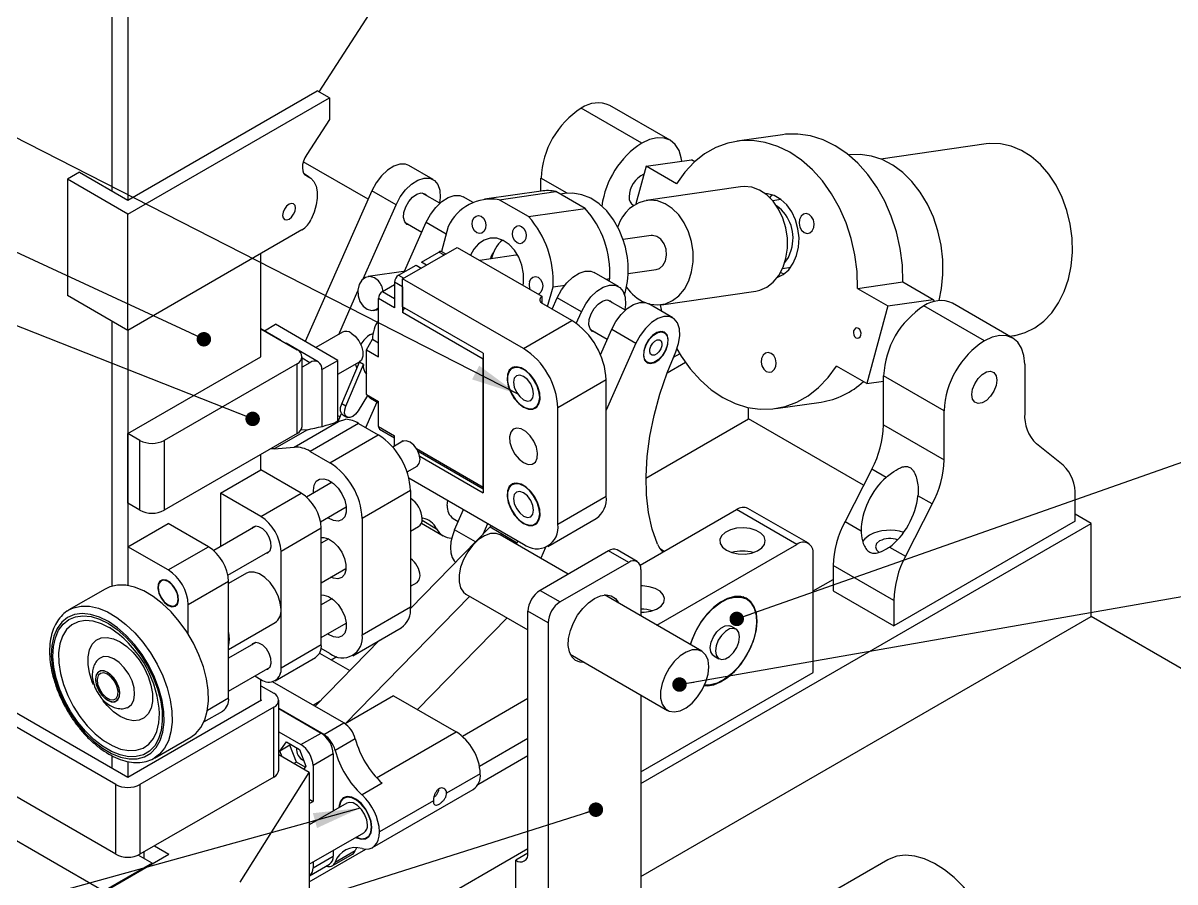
# Model space of a CAD drawing. Header units: millimetres. Extents: x 2 to 839, y 2 to 592.
# Drawn here: x 653.7 to 734.5, y 174 to 234.3 of the extents above; entities that cross this region are included whole.
import ezdxf

# ---------------------------------------------------------------- set-up
doc = ezdxf.new("R2010")
doc.units = ezdxf.units.MM
doc.dimstyles.new('SLDDIMSTYLE0', dxfattribs={"dimtxt": 0.18, "dimasz": 1.016, "dimexe": 0, "dimexo": 0.0625, "dimgap": 0, "dimtad": 0, "dimtih": 1, "dimtoh": 1, "dimdec": 0, "dimrnd": 1e-09, "dimzin": 0, "dimdsep": 46, "dimtxsty": 'Standard', "dimblk1": 'DOT', "dimblk2": 'DOT', "dimsah": 1, "dimcen": 0.09, "dimadec": 0, "dimazin": 0, "dimtfac": 1.016, "dimtdec": 0, "dimtofl": 0, "dimtmove": 0, "dimatfit": 3, "dimldrblk": 'DOT', "dimfxl": 1, "dimfrac": 2, "dimtolj": 1, "dimtzin": 0, "dimarcsym": 0})
doc.dimstyles.new('SLDDIMSTYLE1', dxfattribs={"dimtxt": 0.18, "dimasz": 3.302, "dimexe": 0, "dimexo": 0.0625, "dimgap": 0, "dimtad": 0, "dimtih": 1, "dimtoh": 1, "dimdec": 0, "dimrnd": 1e-09, "dimzin": 0, "dimdsep": 46, "dimtxsty": 'Standard', "dimsah": 1, "dimcen": 0.09, "dimadec": 0, "dimazin": 0, "dimtfac": 3.302, "dimtdec": 0, "dimtofl": 0, "dimtmove": 0, "dimatfit": 3, "dimfxl": 1, "dimfrac": 2, "dimtolj": 1, "dimtzin": 0, "dimarcsym": 0})

# ---------------------------------------------------------------- blocks, each defined once
blk = doc.blocks.new('_Dot')
at = {"color": 0, "linetype": 'ByBlock', "lineweight": -2}
blk.add_line((-0.5, 0), (-1, 0), dxfattribs=at)
at = {"color": 0, "linetype": 'ByBlock', "const_width": 0.5}
blk.add_lwpolyline([(-0.25, 0, 1), (0.25, 0, 1)], format="xyb", close=True, dxfattribs=at)

msp = doc.modelspace()

# ---------------------------------------------------------------- linework, layer by layer
at = {"color": 7, "linetype": 'Continuous', "lineweight": 25}
for p, q in [((691.264, 255.546), (674.429, 229.515)), ((659.888, 252.153), (659.888, 222.561)), ((661.02, 251.787), (661.02, 221.908)), ((661.02, 221.908), (674.313, 229.582)), ((675.162, 229.092), (674.313, 229.582)), ((661.02, 220.928), (675.162, 229.092)), ((675.162, 229.092), (675.162, 227.567)), ((697.082, 225.902), (692.84, 228.351)), ((699.082, 226.1), (694.839, 228.549)), ((675.162, 227.567), (673.569, 225.105)), ((706.948, 226.495), (703.769, 226.035)), ((721.238, 225.856), (713.849, 224.786)), ((697.386, 224.275), (700.565, 224.735)), ((700.801, 224.599), (700.565, 224.735)), ((711.616, 225.069), (711.604, 225.068)), ((677.881, 221.961), (673.33, 224.588)), ((682.439, 223.352), (680.742, 224.331)), ((697.386, 224.275), (696.666, 221.637)), ((699.513, 223.047), (697.386, 224.275)), ((657.626, 223.867), (656.777, 223.378)), ((661.02, 220.928), (656.777, 223.378)), ((656.777, 223.378), (656.777, 215.212)), ((657.626, 223.867), (661.02, 221.908)), ((673.74, 223.526), (673.41, 223.717)), ((690.011, 222.536), (690.011, 223.452)), ((678.143, 222.554), (673.464, 211.983)), ((679.84, 221.575), (678.143, 222.554)), ((682.921, 221.688), (681.683, 222.403)), ((690.018, 222.537), (686.045, 221.962)), ((687.079, 221.933), (691.052, 222.508)), ((693.111, 221.319), (691.052, 222.508)), ((691.665, 222.371), (691.364, 222.328)), ((704.017, 222.846), (697.395, 221.888)), ((704.268, 222.867), (704.017, 222.846)), ((677.541, 216.38), (679.84, 221.575)), ((685.247, 221.731), (684.56, 222.127)), ((689.138, 220.744), (687.079, 221.933)), ((706.852, 221.943), (706.275, 221.86)), ((661.02, 212.763), (661.02, 220.928)), ((689.138, 220.744), (693.111, 221.319)), ((680.437, 216.906), (681.961, 220.35)), ((680.483, 220.324), (681.651, 219.65)), ((683.503, 220.062), (683.019, 218.293)), ((673.228, 219.811), (661.02, 212.763)), ((697.753, 219.413), (695.779, 219.128)), ((697.835, 219.42), (697.753, 219.413)), ((680.304, 216.383), (684.122, 218.587)), ((681.623, 217.552), (682.85, 218.26)), ((683.32, 218.124), (683.049, 218.28)), ((684.122, 218.587), (690.062, 215.158)), ((670.354, 210.913), (670.354, 218.151)), ((681.976, 217.348), (681.623, 217.552)), ((688.236, 218.035), (685.711, 217.67)), ((688.385, 218.04), (688.236, 218.035)), ((680.527, 216.919), (677.888, 216.537)), ((680.021, 216.627), (681.248, 217.336)), ((681.248, 217.336), (681.601, 217.131)), ((695.45, 215.841), (693.753, 216.82)), ((696.123, 216.752), (698.097, 217.038)), ((706.82, 216.827), (707.067, 216.721)), ((706.962, 217.109), (707.539, 217.193)), ((678.89, 215.484), (679.738, 215.974)), ((680.304, 215.811), (679.738, 216.138)), ((679.738, 216.138), (679.738, 214.341)), ((680.304, 214.423), (680.304, 216.383)), ((688.789, 211.484), (680.304, 216.383)), ((690.857, 215.817), (691.696, 215.938)), ((694.562, 216.353), (694.83, 216.392)), ((694.784, 216.225), (694.83, 216.392)), ((712.23, 215.705), (715.409, 216.166)), ((715.409, 216.166), (717.535, 214.938)), ((661.02, 212.763), (656.777, 215.212)), ((675.816, 212.482), (677.162, 215.525)), ((680.304, 215.811), (680.304, 214.015)), ((690.062, 215.158), (690.062, 214.689)), ((690.477, 214.428), (690.857, 215.817)), ((690.799, 214.243), (691.154, 215.043)), ((692.851, 214.064), (691.154, 215.043)), ((698.456, 214.564), (705.077, 215.523)), ((712.23, 215.705), (714.357, 214.478)), ((678.232, 214.162), (678.607, 214.216)), ((678.607, 210.912), (678.607, 214.994)), ((679.738, 214.341), (678.607, 214.994)), ((685.961, 211.157), (680.304, 214.423)), ((692.183, 213.444), (690.185, 214.597)), ((695.932, 214.177), (694.694, 214.892)), ((699.268, 213.636), (697.571, 214.616)), ((714.357, 214.478), (712.869, 209.031)), ((714.357, 214.478), (717.535, 214.938)), ((721.124, 212.023), (716.881, 214.472)), ((717.656, 214.795), (717.535, 214.938)), ((723.124, 212.221), (718.881, 214.67)), ((659.888, 213.416), (659.888, 194.8)), ((685.961, 210.749), (680.304, 214.015)), ((688.789, 211.484), (692.183, 213.444)), ((692.488, 213.245), (692.851, 214.064)), ((661.02, 212.763), (661.02, 194.846)), ((671.694, 212.105), (670.354, 212.879)), ((670.354, 212.873), (672.899, 211.403)), ((670.598, 212.738), (671.377, 213.188)), ((675.761, 210.657), (671.377, 213.188)), ((676.081, 212.635), (674.208, 211.554)), ((693.494, 212.813), (694.662, 212.139)), ((694.183, 211.055), (694.972, 212.839)), ((694.972, 212.839), (696.669, 211.859)), ((698.668, 212.597), (698.512, 212.687)), ((672.058, 211.889), (672.119, 211.86)), ((674.381, 210.554), (672.119, 211.86)), ((677.758, 211.401), (678.183, 212.136)), ((678.041, 212.463), (678.228, 212.551)), ((678.183, 212.136), (678.607, 211.891)), ((696.669, 211.859), (694.587, 207.156)), ((722.894, 212.354), (723.186, 212.396)), ((677.758, 208.264), (677.758, 211.401)), ((677.758, 211.401), (678.607, 210.912)), ((685.961, 211.157), (685.961, 201.359)), ((699.753, 211.113), (699.289, 210.846)), ((661.02, 205.525), (670.354, 210.913)), ((672.899, 210.423), (663.565, 205.035)), ((672.899, 205.524), (672.899, 210.423)), ((673.251, 206.014), (673.251, 210.913)), ((673.781, 210.494), (673.251, 210.188)), ((674.63, 210.004), (675.761, 210.657)), ((675.761, 206.411), (675.761, 210.657)), ((675.761, 209.679), (677.281, 210.556)), ((676.03, 207.602), (677.265, 210.53)), ((676.313, 207.439), (677.548, 210.367)), ((677.548, 210.367), (677.265, 210.53)), ((685.961, 201.767), (685.961, 210.749)), ((688.169, 210.198), (687.989, 210.094)), ((697.312, 210.609), (697.468, 210.519)), ((698.866, 209.784), (700.141, 210.521)), ((712.869, 209.031), (710.742, 210.258)), ((723.952, 210.39), (723.952, 206.943)), ((674.63, 210.004), (674.63, 206.015)), ((718.295, 207.124), (714.053, 209.573)), ((714.053, 206.127), (714.053, 209.573)), ((694.587, 209.279), (691.193, 207.32)), ((694.587, 201.114), (694.587, 209.279)), ((712.869, 209.031), (714.053, 209.202)), ((677.828, 208.18), (677.173, 207.102)), ((677.758, 208.264), (678.607, 207.774)), ((678.056, 207.997), (678.607, 207.678)), ((678.607, 206.012), (678.607, 207.774)), ((676.313, 207.439), (676.03, 207.602)), ((677.714, 205.939), (678.509, 207.735)), ((689.589, 207.322), (689.769, 207.426)), ((691.193, 199.155), (691.193, 207.32)), ((704.577, 206.55), (704.577, 207.341)), ((706.486, 207.271), (709.664, 207.731)), ((718.295, 203.677), (718.295, 207.124)), ((672.691, 204.569), (675.803, 206.366)), ((677.216, 206.226), (673.822, 204.266)), ((675.527, 206.276), (675.761, 206.411)), ((675.913, 206.685), (675.761, 206.772)), ((675.767, 206.354), (676.015, 206.915)), ((675.803, 206.366), (676.327, 206.529)), ((676.106, 206.83), (676.389, 206.667)), ((677.216, 206.226), (678.59, 205.433)), ((697.378, 202.393), (704.577, 206.55)), ((712.646, 201.892), (704.577, 206.55)), ((714.053, 206.127), (718.295, 203.677)), ((661.868, 205.035), (661.02, 205.525)), ((661.02, 200.626), (661.02, 205.525)), ((672.899, 205.524), (663.565, 200.136)), ((673.623, 205.79), (671.291, 204.444)), ((673.178, 205.814), (673.623, 205.79)), ((675.196, 203.473), (678.59, 205.433)), ((678.607, 206.012), (679.738, 205.359)), ((678.69, 205.829), (679.738, 205.224)), ((679.738, 204.638), (679.738, 205.359)), ((661.868, 200.136), (661.868, 205.035)), ((663.565, 205.035), (663.565, 200.136)), ((671.291, 204.444), (672.691, 204.569)), ((680.319, 204.973), (679.61, 204.563)), ((680.304, 204.964), (680.304, 205.033)), ((726.661, 203.293), (724.779, 204.796)), ((670.354, 202.964), (670.354, 204.055)), ((673.822, 204.266), (675.196, 203.473)), ((681.382, 204.275), (685.961, 201.632)), ((681.5, 203.934), (685.961, 201.359)), ((667.525, 201.331), (670.354, 202.964)), ((673.182, 201.331), (670.354, 202.964)), ((680.61, 202.831), (681.319, 203.241)), ((713.226, 203.025), (711.344, 199.35)), ((714.232, 202.444), (713.226, 203.025)), ((675.346, 202.102), (673.548, 201.064)), ((680.734, 202.416), (688.789, 197.766)), ((667.525, 201.331), (667.525, 197.587)), ((670.354, 199.698), (667.525, 201.331)), ((670.354, 199.698), (673.182, 201.331)), ((680.853, 201.514), (677.458, 199.554)), ((680.853, 201.514), (680.853, 193.348)), ((688.169, 202.032), (687.989, 201.928)), ((661.868, 200.136), (661.02, 200.626)), ((683.435, 200.469), (683.468, 200.838)), ((691.193, 199.155), (694.587, 201.114)), ((717.468, 200.575), (715.587, 196.901)), ((717.468, 200.575), (716.462, 201.156)), ((727.488, 199.366), (727.488, 201.146)), ((674.548, 199.332), (676.346, 200.37)), ((683.95, 198.768), (684.582, 200.195)), ((696.967, 196.281), (703.729, 200.184)), ((707.972, 197.735), (703.729, 200.184)), ((708.772, 197.814), (704.529, 200.263)), ((728.619, 199.203), (727.488, 199.856)), ((661.02, 197.576), (663.848, 199.208)), ((666.677, 197.576), (663.848, 199.208)), ((669.996, 199.014), (667.043, 197.309)), ((674.596, 198.882), (671.768, 197.249)), ((674.596, 190.716), (674.596, 198.882)), ((677.458, 199.554), (677.458, 191.389)), ((680.851, 193.24), (686.433, 198.96)), ((680.853, 198.658), (681.419, 198.985)), ((681.615, 199.227), (683.149, 198.341)), ((681.666, 199.595), (681.723, 199.582)), ((683.849, 199.554), (684.207, 199.347)), ((685.944, 198.459), (686.279, 199.215)), ((686.433, 198.96), (686.54, 199.065)), ((689.589, 199.157), (689.769, 199.261)), ((690.489, 197.598), (693.883, 199.557)), ((697.016, 180.959), (728.619, 199.203)), ((711.344, 199.35), (712.477, 198.696)), ((727.488, 199.366), (714.76, 192.019)), ((728.619, 192.671), (728.619, 199.203)), ((675.125, 198.123), (674.596, 197.817)), ((691.92, 195.654), (687.148, 198.409)), ((661.02, 197.576), (661.02, 194.846)), ((663.848, 195.943), (661.02, 197.576)), ((663.848, 195.943), (666.677, 197.576)), ((668.043, 195.576), (670.996, 197.282)), ((671.768, 189.083), (671.768, 197.249)), ((688.293, 197.748), (688.4, 197.991)), ((694.753, 197.29), (689.945, 194.514)), ((690.322, 197.519), (689.99, 196.769)), ((696.167, 196.473), (694.753, 197.29)), ((696.767, 196.533), (695.353, 197.349)), ((698.144, 192.062), (707.972, 197.735)), ((698.643, 197.248), (698.389, 197.395)), ((714.454, 197.555), (715.587, 196.901)), ((696.167, 196.473), (691.359, 193.698)), ((709.103, 188.753), (709.103, 197.082)), ((669.354, 195.715), (668.091, 194.986)), ((674.596, 195.046), (676.325, 196.044)), ((697.016, 195.983), (697.016, 192.713)), ((714.76, 193.799), (710.517, 196.248)), ((710.517, 196.248), (710.517, 194.468)), ((661.02, 181.376), (637.487, 194.961)), ((663.491, 195.258), (663.348, 195.176)), ((668.091, 195.126), (665.262, 193.493)), ((668.091, 186.961), (668.091, 195.126)), ((680.853, 194.806), (681.319, 195.075)), ((709.103, 194.468), (710.517, 195.284)), ((660.171, 180.886), (636.639, 194.471)), ((659.434, 194.607), (656.889, 193.137)), ((676.272, 185.15), (685.009, 194.102)), ((684.748, 194.252), (689.096, 191.742)), ((689.945, 194.514), (691.359, 193.698)), ((701.29, 190.245), (694.463, 194.187)), ((704.439, 193.903), (704.177, 194.054)), ((710.517, 194.468), (714.76, 192.019)), ((664.348, 193.444), (664.491, 193.526)), ((665.262, 191.429), (665.262, 193.493)), ((675.346, 193.936), (674.596, 193.504)), ((677.458, 191.389), (680.853, 193.348)), ((714.76, 193.799), (714.76, 192.019)), ((656.815, 193.093), (656.889, 193.137)), ((687.632, 192.587), (681.345, 186.145)), ((690.51, 192.228), (689.096, 193.044)), ((689.096, 176.06), (689.096, 193.044)), ((697.016, 174.426), (728.619, 192.671)), ((797.916, 152.667), (728.619, 192.671)), ((668.091, 190.367), (671.353, 192.25)), ((674.596, 191.194), (676.346, 192.204)), ((676.796, 189.924), (680.19, 191.883)), ((690.51, 192.228), (690.51, 168.385)), ((703.697, 191.791), (703.339, 191.997)), ((669.996, 190.848), (668.091, 189.748)), ((674.154, 186.378), (678.671, 191.007)), ((671.768, 189.083), (674.596, 190.716)), ((674.47, 190.114), (676.6, 188.884)), ((675.196, 190.082), (674.574, 190.441)), ((692.063, 190.03), (698.89, 186.088)), ((660.171, 175.987), (636.639, 189.572)), ((671.353, 188.168), (674.182, 189.801)), ((675.289, 189.642), (675.675, 189.865)), ((702.139, 189.919), (702.497, 189.712)), ((659.323, 173.407), (632.453, 188.918)), ((668.091, 187.439), (670.996, 189.116)), ((669.939, 188.506), (670.354, 188.267)), ((697.016, 181.775), (709.103, 188.753)), ((670.354, 186.764), (670.354, 188.267)), ((670.354, 187.809), (671.259, 187.287)), ((676.182, 185.208), (671.177, 188.097)), ((670.41, 186.797), (661.02, 181.376)), ((670.354, 186.83), (670.41, 186.797)), ((671.61, 181.898), (671.61, 186.797)), ((674.014, 186.459), (674.516, 186.748)), ((679.671, 187.112), (676.272, 185.15)), ((679.671, 187.112), (684.055, 184.581)), ((689.096, 186.917), (684.494, 184.261)), ((697.016, 187.17), (697.016, 172.14)), ((671.259, 186.307), (661.868, 180.886)), ((666.359, 185.284), (667.676, 186.045)), ((671.259, 181.408), (671.259, 186.307)), ((671.61, 186.214), (674.58, 184.5)), ((674.768, 184.391), (671.61, 186.214)), ((674.768, 184.391), (676.182, 185.208)), ((671.61, 184.581), (673.165, 183.683)), ((673.165, 183.683), (674.58, 184.5)), ((662.888, 182.745), (665.434, 184.214)), ((671.685, 183.231), (672.143, 183.882)), ((672.392, 183.64), (671.685, 183.231)), ((672.143, 183.882), (673.057, 183.354)), ((672.392, 183.64), (672.441, 183.709)), ((672.85, 182.461), (672.392, 183.64)), ((676.981, 184.097), (675.567, 183.28)), ((685.694, 182.182), (689.096, 184.146)), ((659.888, 182.916), (659.888, 182.029)), ((673.748, 181.734), (671.61, 182.968)), ((671.839, 182.836), (671.685, 183.231)), ((673.057, 183.354), (673.514, 182.176)), ((675.428, 183.03), (674.014, 182.214)), ((675.428, 183.03), (675.428, 179.027)), ((685.586, 180.891), (689.096, 182.918)), ((661.02, 182.504), (661.02, 181.376)), ((672.85, 182.461), (672.669, 182.357)), ((673.465, 182.106), (672.85, 182.461)), ((673.514, 182.176), (673.361, 181.957)), ((674.014, 182.214), (674.014, 179.699)), ((671.259, 181.408), (661.868, 175.987)), ((668.892, 174.032), (673.748, 181.734)), ((673.748, 181.734), (673.748, 169.159)), ((685.752, 181.642), (683.39, 180.278)), ((660.171, 175.987), (660.171, 180.886)), ((661.868, 180.886), (661.868, 175.987)), ((678.865, 180.97), (677.451, 180.154)), ((678.184, 176.461), (685.255, 180.543)), ((673.748, 179.852), (674.014, 179.699)), ((673.748, 179.545), (674.014, 179.699)), ((676.384, 179.579), (673.748, 178.057)), ((676.364, 180.029), (676.184, 179.925)), ((682.457, 179.739), (678.681, 177.56)), ((673.748, 175.285), (677.584, 177.5)), ((677.784, 177.154), (677.964, 177.257)), ((662.886, 176.575), (663.905, 175.986)), ((672.486, 166.798), (689.096, 176.387)), ((673.748, 174.058), (677.716, 176.349)), ((675.428, 176.256), (675.428, 175.845)), ((675.567, 175.434), (676.981, 176.251)), ((677.066, 176.445), (676.981, 176.251)), ((659.379, 173.374), (663.905, 175.986)), ((662.717, 175.366), (661.747, 175.926)), ((662.151, 176.15), (662.151, 175.692)), ((674.014, 175.028), (675.428, 175.845)), ((674.014, 175.439), (674.014, 175.028)), ((675.368, 175.187), (676.782, 176.003)), ((689.096, 176.06), (688.247, 175.57)), ((688.247, 173.578), (688.247, 175.57)), ((714.356, 175.607), (708.291, 172.106)), ((662.717, 175.366), (659.323, 173.407)), ((662.717, 175.301), (662.717, 175.366)), ((673.765, 174.479), (675.18, 175.295))]:
    msp.add_line(p, q, dxfattribs=at)
at = {"color": 8, "linetype": 'Continuous', "lineweight": 25}
for p, q in [((673.582, 223.599), (673.454, 223.673)), ((691.848, 222.392), (690.011, 223.452)), ((681.961, 220.35), (683.361, 219.542)), ((683.203, 218.056), (682.85, 218.26)), ((680.021, 216.627), (680.375, 216.423)), ((678.89, 215.484), (679.738, 214.994)), ((673.781, 210.494), (673.251, 210.801)), ((680.304, 205.033), (680.368, 204.996)), ((681.27, 204.475), (685.961, 201.767)), ((681.662, 199.428), (682.677, 198.841)), ((686.433, 198.96), (688.342, 197.858)), ((685.418, 197.92), (683.95, 198.768)), ((698.49, 197.271), (698.586, 197.215)), ((666.604, 186.103), (668.091, 186.961)), ((678.476, 181.36), (684.055, 184.581))]:
    msp.add_line(p, q, dxfattribs=at)
at = {"color": 7, "linetype": 'Continuous', "lineweight": 25, "flags": 128}
for points in [[(715.409, 216.166), (715.367, 217.342), (715.216, 218.516), (714.956, 219.667), (714.593, 220.778), (714.132, 221.833), (713.581, 222.814), (712.947, 223.706), (712.241, 224.496), (711.474, 225.17), (710.657, 225.719), (709.804, 226.134), (708.927, 226.409), (708.041, 226.538), (707.159, 226.521), (706.948, 226.495)], [(699.891, 224.637), (699.856, 224.875), (699.695, 225.394), (699.434, 225.808), (699.082, 226.1), (698.654, 226.259), (698.165, 226.278), (697.634, 226.158), (697.082, 225.902)], [(712.23, 215.705), (712.189, 216.882), (712.037, 218.055), (711.778, 219.207), (711.415, 220.318), (710.954, 221.373), (710.402, 222.354), (709.769, 223.246), (709.063, 224.036), (708.295, 224.71), (707.479, 225.259), (706.625, 225.674), (705.749, 225.949), (704.863, 226.078), (703.98, 226.061), (703.116, 225.897), (702.283, 225.59), (701.495, 225.143), (700.763, 224.564), (700.098, 223.862), (699.513, 223.047)], [(727.02, 216.35), (727.215, 217.279), (727.302, 218.247), (727.281, 219.233), (727.153, 220.217), (726.918, 221.178), (726.584, 222.096), (726.156, 222.95), (725.645, 223.722), (725.06, 224.397), (724.414, 224.959), (723.722, 225.397), (722.997, 225.701), (722.256, 225.865), (721.513, 225.886), (721.238, 225.856)], [(673.569, 225.105), (673.44, 224.875), (673.344, 224.634), (673.285, 224.395), (673.266, 224.17), (673.289, 223.969), (673.351, 223.801), (673.45, 223.676), (673.582, 223.599)], [(717.941, 214.846), (718.114, 215.689), (718.212, 216.694), (718.203, 217.719), (718.087, 218.744), (717.865, 219.75), (717.542, 220.717), (717.124, 221.626), (716.62, 222.46), (716.039, 223.201), (715.393, 223.837), (714.693, 224.354), (713.955, 224.743), (713.191, 224.995), (712.418, 225.106), (711.65, 225.074), (711.616, 225.069)], [(680.742, 224.331), (680.503, 224.423), (680.108, 224.427), (679.674, 224.283), (679.232, 224), (678.811, 223.599), (678.439, 223.106), (678.143, 222.554)], [(673.582, 223.599), (673.858, 223.445), (674.077, 223.202), (674.229, 222.879), (674.31, 222.487), (674.315, 222.043), (674.246, 221.563), (674.103, 221.065), (673.894, 220.567)], [(679.84, 221.575), (680.136, 222.126), (680.508, 222.619), (680.929, 223.021), (681.371, 223.303), (681.805, 223.447), (682.2, 223.443), (682.529, 223.291), (682.77, 223.002), (682.908, 222.594), (682.931, 222.097), (682.878, 221.712)], [(680.516, 221.429), (680.73, 221.803), (681.004, 222.113), (681.307, 222.322), (681.602, 222.404), (681.853, 222.35), (681.995, 222.222)], [(695.803, 219.055), (695.496, 219.826), (695.099, 220.528), (694.625, 221.141), (694.085, 221.647), (693.497, 222.031), (692.876, 222.282), (692.241, 222.394), (691.665, 222.371)], [(705.077, 215.523), (705.36, 215.584), (705.861, 215.805), (706.312, 216.155), (706.696, 216.622), (706.996, 217.187), (707.203, 217.829), (707.307, 218.523), (707.306, 219.243), (707.198, 219.96), (706.989, 220.648), (706.685, 221.279), (706.3, 221.83), (705.847, 222.279), (705.344, 222.609), (704.811, 222.808), (704.268, 222.867)], [(706.593, 216.477), (707.007, 216.68), (707.397, 217.019), (707.717, 217.468), (707.95, 218.006), (708.085, 218.608), (708.118, 219.247), (708.045, 219.891), (707.871, 220.511), (707.603, 221.079), (707.254, 221.566), (706.841, 221.951), (706.382, 222.216), (705.899, 222.348), (705.741, 222.361)], [(672.786, 221.352), (672.752, 221.532), (672.653, 221.645), (672.507, 221.673), (672.333, 221.613), (672.16, 221.473), (672.013, 221.275), (671.915, 221.049), (671.881, 220.829), (671.915, 220.649), (672.013, 220.536), (672.16, 220.508), (672.333, 220.568), (672.507, 220.708), (672.653, 220.906), (672.752, 221.132), (672.786, 221.352)], [(681.961, 220.35), (682.258, 220.901), (682.629, 221.395), (683.05, 221.796), (683.493, 222.079), (683.926, 222.223), (684.321, 222.219), (684.56, 222.127)], [(697.529, 214.639), (697.662, 214.603), (698.205, 214.543), (698.738, 214.625), (699.239, 214.846), (699.69, 215.196), (700.074, 215.663), (700.374, 216.228), (700.581, 216.87), (700.685, 217.565), (700.684, 218.284), (700.576, 219.001), (700.367, 219.689), (700.064, 220.32), (699.678, 220.871), (699.225, 221.32), (698.723, 221.65), (698.189, 221.849), (697.646, 221.908), (697.646, 221.908)], [(706.265, 222.261), (706.123, 222.148), (706.058, 222.09)], [(680.795, 220.144), (680.625, 220.196), (680.448, 220.38), (680.366, 220.672), (680.39, 221.036), (680.516, 221.429)], [(685.207, 220.452), (685.302, 220.655), (685.451, 220.787), (685.633, 220.828), (685.818, 220.772), (685.979, 220.628), (686.091, 220.417), (686.138, 220.172), (686.112, 219.93), (686.017, 219.727), (685.867, 219.595), (685.686, 219.554), (685.501, 219.61), (685.339, 219.754), (685.227, 219.965), (685.18, 220.21), (685.207, 220.452)], [(708.478, 219.626), (708.68, 219.565), (708.879, 219.61), (709.042, 219.755), (709.146, 219.976), (709.175, 220.241), (709.124, 220.509), (709.001, 220.74), (708.825, 220.897), (708.622, 220.958), (708.424, 220.913), (708.26, 220.769), (708.156, 220.548), (708.128, 220.283), (708.179, 220.014), (708.301, 219.784), (708.478, 219.626)], [(688.039, 219.74), (688.134, 219.942), (688.284, 220.074), (688.465, 220.115), (688.65, 220.06), (688.811, 219.915), (688.924, 219.705), (688.97, 219.46), (688.944, 219.217), (688.849, 219.015), (688.699, 218.883), (688.518, 218.842), (688.333, 218.898), (688.171, 219.042), (688.059, 219.253), (688.012, 219.498), (688.039, 219.74)], [(688.762, 215.908), (688.786, 216.122), (688.781, 216.73), (688.67, 217.333), (688.459, 217.897), (688.159, 218.392), (687.788, 218.791), (687.364, 219.073), (686.91, 219.223), (686.452, 219.232), (686.014, 219.101), (685.619, 218.835), (685.288, 218.45), (685.07, 218.04)], [(698.097, 217.038), (698.317, 217.11), (698.57, 217.323), (698.746, 217.645), (698.822, 218.037), (698.791, 218.452), (698.655, 218.839), (698.431, 219.153), (698.146, 219.355), (697.835, 219.42)], [(707.118, 217.519), (707.367, 217.885), (707.569, 218.397)], [(691.154, 215.043), (691.45, 215.595), (691.821, 216.088), (692.243, 216.49), (692.685, 216.772), (693.118, 216.916), (693.513, 216.912), (693.753, 216.82)], [(678.597, 216.243), (678.318, 216.46), (678.008, 216.544), (677.704, 216.483), (677.443, 216.285), (677.256, 215.975), (677.167, 215.589), (677.185, 215.175), (677.308, 214.781), (677.523, 214.456), (677.802, 214.239), (678.112, 214.156), (678.416, 214.216), (678.607, 214.343)], [(689.198, 216.167), (689.293, 216.369), (689.443, 216.501), (689.624, 216.542), (689.809, 216.486), (689.97, 216.342), (690.083, 216.131), (690.129, 215.886), (690.103, 215.644), (690.008, 215.442), (689.858, 215.31), (689.826, 215.295)], [(692.851, 214.064), (693.147, 214.615), (693.518, 215.108), (693.94, 215.51), (694.382, 215.792), (694.816, 215.936), (695.21, 215.932), (695.54, 215.78), (695.781, 215.491), (695.918, 215.084), (695.942, 214.586), (695.889, 214.201)], [(723.186, 212.396), (723.277, 212.411), (723.991, 212.605), (724.668, 212.939), (725.291, 213.405), (725.85, 213.993), (726.33, 214.69), (726.723, 215.481), (727.02, 216.35)], [(690.185, 214.597), (690.1, 214.655), (690.033, 214.72), (689.985, 214.791), (689.958, 214.865), (689.952, 214.941), (689.968, 215.017), (690.005, 215.09), (690.062, 215.158)], [(693.527, 213.918), (693.74, 214.292), (694.015, 214.602), (694.318, 214.811), (694.613, 214.893), (694.864, 214.839), (695.006, 214.711)], [(694.972, 212.839), (695.268, 213.39), (695.64, 213.884), (696.061, 214.285), (696.503, 214.568), (696.937, 214.712), (697.332, 214.708), (697.571, 214.616)], [(698.362, 214.553), (698.477, 214.099), (698.479, 214.092)], [(693.806, 212.633), (693.636, 212.685), (693.459, 212.869), (693.377, 213.161), (693.401, 213.525), (693.527, 213.918)], [(699.467, 211.256), (699.668, 211.828), (699.76, 212.382), (699.737, 212.879), (699.6, 213.287), (699.358, 213.576), (699.029, 213.728), (698.634, 213.732), (698.201, 213.588), (697.758, 213.306), (697.337, 212.904), (696.965, 212.411), (696.669, 211.859)], [(697.345, 211.714), (697.219, 211.321), (697.196, 210.957), (697.277, 210.665), (697.454, 210.481), (697.705, 210.427), (698, 210.509), (698.303, 210.718), (698.578, 211.028), (698.791, 211.402), (698.917, 211.795), (698.941, 212.159), (698.859, 212.451), (698.683, 212.635), (698.431, 212.689), (698.137, 212.607), (697.834, 212.398), (697.559, 212.088), (697.345, 211.714)], [(698.505, 210.97), (698.23, 210.689), (697.935, 210.513), (697.656, 210.463), (697.427, 210.546), (697.276, 210.75), (697.22, 211.052), (697.266, 211.415), (697.409, 211.795), (697.632, 212.146), (697.907, 212.427), (698.202, 212.603), (698.48, 212.652), (698.709, 212.57), (698.861, 212.366), (698.917, 212.064), (698.87, 211.701), (698.727, 211.321), (698.505, 210.97)], [(712.109, 212.244), (712.214, 212.212), (712.315, 212.236), (712.4, 212.31), (712.453, 212.424), (712.468, 212.56), (712.442, 212.698), (712.379, 212.816), (712.288, 212.897), (712.184, 212.929), (712.082, 212.906), (711.998, 212.831), (711.944, 212.718), (711.929, 212.581), (711.955, 212.443), (712.019, 212.325), (712.109, 212.244)], [(671.749, 212.067), (671.694, 212.105), (671.634, 212.133)], [(676.681, 212.575), (676.971, 212.349), (677.226, 212.031), (677.415, 211.661), (677.516, 211.283), (677.516, 210.943), (677.415, 210.681), (677.281, 210.556)], [(698.286, 211.264), (698.131, 211.109), (697.965, 211.023), (697.816, 211.018), (697.704, 211.096), (697.649, 211.244), (697.657, 211.439), (697.727, 211.653), (697.85, 211.852), (698.006, 212.006), (698.171, 212.093), (698.321, 212.097), (698.432, 212.02), (698.488, 211.872), (698.48, 211.677), (698.409, 211.463), (698.286, 211.264)], [(723.952, 210.39), (723.898, 210.996), (723.737, 211.515), (723.476, 211.929), (723.124, 212.221), (722.695, 212.38), (722.206, 212.399), (721.676, 212.279), (721.124, 212.023)], [(698.185, 197.761), (697.819, 198.817), (697.562, 199.97), (697.415, 201.21), (697.38, 202.525), (697.457, 203.902), (697.646, 205.329), (697.945, 206.791), (698.351, 208.276), (698.86, 209.769), (699.467, 211.256)], [(699.551, 211.459), (699.853, 210.952), (700.486, 210.059), (701.192, 209.27), (701.96, 208.595), (702.776, 208.046), (703.63, 207.631), (704.506, 207.357), (705.392, 207.227), (706.275, 207.244), (707.139, 207.408), (707.972, 207.716), (708.76, 208.162), (709.493, 208.741), (710.157, 209.444), (710.742, 210.258)], [(705.814, 209.877), (706.017, 209.816), (706.215, 209.861), (706.379, 210.006), (706.483, 210.227), (706.512, 210.492), (706.461, 210.76), (706.338, 210.991), (706.161, 211.148), (705.959, 211.209), (705.761, 211.164), (705.597, 211.02), (705.493, 210.798), (705.464, 210.534), (705.515, 210.265), (705.638, 210.035), (705.814, 209.877)], [(677.098, 210.134), (677.032, 210.277), (677.001, 210.395)], [(688.789, 207.369), (689.131, 207.231), (689.442, 207.224), (689.696, 207.35), (689.869, 207.595), (689.946, 207.94), (689.92, 208.353), (689.793, 208.798), (689.578, 209.234), (689.292, 209.624), (688.962, 209.932), (688.616, 210.132), (688.286, 210.205), (688, 210.145), (687.785, 209.957), (687.659, 209.659), (687.633, 209.275), (687.71, 208.842), (687.883, 208.396), (688.136, 207.979), (688.447, 207.626), (688.789, 207.369)], [(689.921, 208.055), (689.87, 208.469), (689.724, 208.904), (689.495, 209.322), (689.203, 209.685), (688.874, 209.962), (688.537, 210.127), (688.224, 210.166), (687.96, 210.075), (687.77, 209.863), (687.67, 209.548), (687.67, 209.159), (687.77, 208.73), (687.96, 208.298), (688.224, 207.903), (688.537, 207.58), (688.874, 207.356), (689.203, 207.253), (689.495, 207.279), (689.724, 207.432), (689.87, 207.699), (689.921, 208.055)], [(689.496, 208.3), (689.442, 208.643), (689.289, 208.997), (689.06, 209.306), (688.789, 209.524), (688.519, 209.619), (688.289, 209.574), (688.136, 209.398), (688.082, 209.116), (688.136, 208.773), (688.289, 208.419), (688.519, 208.11), (688.789, 207.891), (689.06, 207.797), (689.289, 207.842), (689.442, 208.018), (689.496, 208.3)], [(720.247, 208.251), (720.3, 208.628), (720.452, 209.02), (720.685, 209.381), (720.972, 209.666), (721.276, 209.842), (721.562, 209.887), (721.795, 209.796), (721.948, 209.579), (722.001, 209.263), (721.948, 208.886), (721.795, 208.494), (721.562, 208.133), (721.276, 207.848), (720.972, 207.672), (720.685, 207.627), (720.452, 207.718), (720.3, 207.935), (720.247, 208.251)], [(678.056, 207.997), (678.034, 208.009), (677.758, 208.264)], [(676.106, 206.83), (676.013, 206.918), (675.947, 207.102), (675.953, 207.34), (676.03, 207.602)], [(677.173, 207.102), (677.001, 206.877), (676.802, 206.715), (676.602, 206.635), (676.425, 206.649), (676.296, 206.755), (676.229, 206.939), (676.236, 207.177), (676.313, 207.439)], [(688.789, 203.482), (689.111, 203.358), (689.397, 203.372), (689.618, 203.522), (689.749, 203.791), (689.776, 204.15), (689.696, 204.561), (689.518, 204.979), (689.26, 205.359), (688.952, 205.659), (688.626, 205.847), (688.318, 205.903), (688.061, 205.82), (687.883, 205.608), (687.803, 205.289), (687.83, 204.899), (687.96, 204.478), (688.181, 204.074), (688.468, 203.73), (688.789, 203.482)], [(680.31, 204.968), (680.309, 204.972), (680.304, 205.033)], [(681.526, 203.698), (681.472, 204.042), (681.319, 204.395), (681.089, 204.705), (680.819, 204.923), (680.548, 205.017), (680.319, 204.973)], [(671.291, 204.444), (671.161, 204.439), (671.031, 204.446)], [(681.319, 203.241), (681.319, 203.241), (681.472, 203.417), (681.526, 203.698)], [(674.046, 201.351), (674.036, 201.53), (674.088, 201.895), (674.238, 202.168), (674.473, 202.325), (674.772, 202.352), (675.109, 202.246), (675.454, 202.017), (675.776, 201.686), (676.046, 201.281), (676.241, 200.838), (676.342, 200.398), (676.342, 199.999), (676.241, 199.676), (676.046, 199.459), (675.776, 199.366), (675.454, 199.406), (675.109, 199.575), (675.046, 199.619)], [(688.789, 199.203), (689.131, 199.066), (689.442, 199.059), (689.696, 199.184), (689.869, 199.43), (689.946, 199.775), (689.92, 200.188), (689.793, 200.632), (689.578, 201.069), (689.292, 201.459), (688.962, 201.767), (688.616, 201.966), (688.286, 202.039), (688, 201.979), (687.785, 201.792), (687.659, 201.493), (687.633, 201.11), (687.71, 200.676), (687.883, 200.231), (688.136, 199.813), (688.447, 199.46), (688.789, 199.203)], [(689.921, 199.889), (689.87, 200.303), (689.724, 200.739), (689.495, 201.157), (689.203, 201.52), (688.874, 201.797), (688.537, 201.962), (688.224, 202), (687.96, 201.91), (687.77, 201.698), (687.67, 201.383), (687.67, 200.994), (687.77, 200.564), (687.96, 200.133), (688.224, 199.738), (688.537, 199.414), (688.874, 199.191), (689.203, 199.088), (689.495, 199.114), (689.724, 199.267), (689.87, 199.533), (689.921, 199.889)], [(689.496, 200.134), (689.442, 200.478), (689.289, 200.831), (689.06, 201.141), (688.789, 201.359), (688.519, 201.453), (688.289, 201.409), (688.136, 201.232), (688.082, 200.951), (688.136, 200.607), (688.289, 200.254), (688.519, 199.944), (688.789, 199.726), (689.06, 199.632), (689.289, 199.676), (689.442, 199.853), (689.496, 200.134)], [(670.711, 197.117), (670.849, 197.152), (671.012, 197.307), (671.086, 197.564), (671.061, 197.889), (670.94, 198.238), (670.741, 198.564), (670.489, 198.822), (670.218, 198.978), (669.966, 199.011), (669.767, 198.916), (669.711, 198.849)], [(703.022, 197.327), (703.406, 197.163), (703.856, 197.072), (704.332, 197.062), (704.793, 197.133), (705.197, 197.28), (705.508, 197.488), (705.699, 197.741), (705.752, 198.014), (705.663, 198.285), (705.441, 198.528), (705.103, 198.723), (704.682, 198.852), (704.213, 198.903), (703.739, 198.872), (703.302, 198.762), (702.94, 198.582), (702.687, 198.349), (702.563, 198.083), (702.581, 197.808), (702.739, 197.548), (703.022, 197.327)], [(674.596, 198.232), (674.782, 198.233), (675.111, 198.129), (675.447, 197.906), (675.761, 197.583), (676.025, 197.188), (676.215, 196.756), (676.314, 196.327), (676.314, 195.937), (676.215, 195.623), (676.025, 195.41), (675.761, 195.32), (675.447, 195.359), (675.266, 195.433)], [(683.95, 198.768), (683.79, 198.338), (683.689, 197.914), (683.652, 197.511), (683.681, 197.145), (683.773, 196.829), (683.926, 196.577), (684.016, 196.484)], [(687.148, 198.409), (686.857, 198.51), (686.472, 198.497), (686.054, 198.348), (685.63, 198.072), (685.225, 197.687), (684.866, 197.216), (684.575, 196.69), (684.37, 196.141), (684.264, 195.605), (684.264, 195.113), (684.37, 194.699), (684.575, 194.386), (684.748, 194.252)], [(713.063, 198.387), (712.734, 198.137), (712.58, 197.936)], [(713.77, 197.979), (713.553, 197.792), (713.477, 197.571), (713.553, 197.35), (713.723, 197.191)], [(671.768, 193.166), (671.715, 193.637), (671.562, 194.133), (671.319, 194.619), (671.004, 195.057), (670.641, 195.415), (670.257, 195.668), (669.88, 195.795), (669.538, 195.787), (669.354, 195.715)], [(666.652, 187.502), (666.533, 188.308), (666.318, 189.14), (666.012, 189.978), (665.622, 190.803), (665.157, 191.596), (664.629, 192.337), (664.049, 193.009), (663.431, 193.597), (662.79, 194.087), (662.14, 194.468), (661.497, 194.73), (660.877, 194.867), (660.292, 194.876), (659.758, 194.757), (659.434, 194.607)], [(663.848, 193.461), (664.114, 193.365), (664.344, 193.396), (664.506, 193.551), (664.58, 193.809), (664.555, 194.134), (664.435, 194.483), (664.235, 194.808), (663.983, 195.066), (663.713, 195.222), (663.461, 195.255), (663.261, 195.16), (663.141, 194.95), (663.116, 194.654), (663.19, 194.311), (663.353, 193.968), (663.582, 193.671), (663.848, 193.461)], [(664.555, 193.902), (664.501, 194.245), (664.348, 194.598), (664.119, 194.908), (663.848, 195.126), (663.578, 195.22), (663.348, 195.176), (663.195, 194.999), (663.141, 194.718), (663.195, 194.374), (663.348, 194.021), (663.578, 193.712), (663.848, 193.493), (664.119, 193.399), (664.348, 193.444), (664.501, 193.62), (664.555, 193.902)], [(681.319, 195.075), (681.319, 195.075), (681.472, 195.252), (681.526, 195.533)], [(697.028, 192.975), (697.261, 192.98), (697.722, 193.051), (698.126, 193.198), (698.437, 193.406), (698.628, 193.659), (698.681, 193.932), (698.592, 194.203), (698.37, 194.446), (698.032, 194.641), (697.611, 194.77), (697.142, 194.821), (697.016, 194.821)], [(674.596, 194.188), (674.772, 194.186), (675.109, 194.081), (675.454, 193.852), (675.776, 193.52), (676.046, 193.115), (676.241, 192.673), (676.342, 192.233), (676.342, 191.834), (676.241, 191.511), (676.046, 191.294), (675.776, 191.201), (675.454, 191.241), (675.109, 191.41), (675.046, 191.454)], [(693.763, 193.942), (694.187, 194.13), (694.588, 194.193), (694.945, 194.128), (695.238, 193.938), (695.451, 193.635), (695.463, 193.609)], [(705.171, 192.362), (705.122, 192.899), (704.974, 193.356), (704.735, 193.715), (704.415, 193.962), (704.026, 194.085), (703.584, 194.08), (703.107, 193.947), (702.616, 193.692), (702.129, 193.325), (701.668, 192.862), (701.25, 192.32), (700.893, 191.722), (700.612, 191.094), (700.484, 190.71)], [(700.506, 190.698), (700.589, 190.959), (700.859, 191.604), (701.212, 192.221), (701.631, 192.783), (702.099, 193.265), (702.595, 193.646), (703.097, 193.91), (703.584, 194.045), (704.033, 194.045), (704.426, 193.91), (704.745, 193.646), (704.977, 193.264), (705.111, 192.782), (705.141, 192.22)], [(693.063, 189.452), (692.753, 189.462), (692.426, 189.59), (692.171, 189.839), (692.002, 190.194), (691.928, 190.636), (691.952, 191.143), (692.075, 191.686), (692.288, 192.236), (692.581, 192.763), (692.938, 193.24), (693.339, 193.64), (693.763, 193.942)], [(663.542, 185.996), (663.423, 186.788), (663.205, 187.605), (662.894, 188.427), (662.497, 189.232), (662.026, 190), (661.492, 190.709), (660.909, 191.343), (660.292, 191.885), (659.658, 192.32), (659.022, 192.637), (658.401, 192.829), (657.812, 192.89), (657.269, 192.818), (656.786, 192.616), (656.377, 192.289), (656.051, 191.844), (655.817, 191.295), (655.681, 190.654), (655.647, 189.939), (655.716, 189.168), (655.885, 188.361), (656.15, 187.538), (656.505, 186.722), (656.941, 185.934), (657.445, 185.193), (658.006, 184.519), (658.607, 183.929), (659.235, 183.439), (659.872, 183.062), (660.502, 182.806), (661.109, 182.68), (661.678, 182.685), (662.192, 182.822), (662.64, 183.088), (663.008, 183.475), (663.289, 183.974), (663.475, 184.571), (663.56, 185.251), (663.542, 185.996)], [(663.422, 186.051), (663.439, 185.328), (663.357, 184.668), (663.177, 184.089), (662.905, 183.606), (662.547, 183.231), (662.113, 182.973), (661.614, 182.84), (661.064, 182.835), (660.475, 182.958), (659.864, 183.205), (659.246, 183.571), (658.638, 184.046), (658.054, 184.618), (657.511, 185.271), (657.022, 185.99), (656.6, 186.755), (656.256, 187.546), (655.998, 188.343), (655.834, 189.126), (655.768, 189.873), (655.801, 190.567), (655.932, 191.188), (656.159, 191.721), (656.475, 192.151), (656.872, 192.469), (657.34, 192.665), (657.866, 192.734), (658.438, 192.675), (659.04, 192.489), (659.656, 192.182), (660.271, 191.76), (660.869, 191.235), (661.434, 190.62), (661.952, 189.932), (662.409, 189.188), (662.794, 188.408), (663.095, 187.611), (663.307, 186.818), (663.422, 186.051)], [(701.473, 187.829), (701.668, 187.818), (702.129, 187.887), (702.616, 188.082), (703.107, 188.394), (703.584, 188.812), (704.026, 189.317), (704.415, 189.89), (704.735, 190.506), (704.974, 191.141), (705.122, 191.768), (705.171, 192.362)], [(705.141, 192.22), (705.066, 191.603), (704.889, 190.958), (704.619, 190.312), (704.266, 189.695), (703.847, 189.133), (703.379, 188.651), (702.883, 188.27), (702.381, 188.006), (701.894, 187.871), (701.489, 187.865)], [(702.139, 189.919), (702.065, 189.974), (701.929, 190.197), (701.891, 190.513), (701.955, 190.882), (702.114, 191.26), (702.348, 191.602), (702.629, 191.866), (702.924, 192.021), (703.196, 192.048), (703.339, 191.997)], [(703.946, 191.241), (703.894, 191.547), (703.747, 191.757), (703.521, 191.845), (703.244, 191.801), (702.95, 191.631), (702.673, 191.355), (702.447, 191.006), (702.3, 190.626), (702.249, 190.262), (702.3, 189.956), (702.447, 189.746), (702.673, 189.658), (702.95, 189.701), (703.244, 189.872), (703.521, 190.148), (703.747, 190.497), (703.894, 190.877), (703.946, 191.241)], [(668.147, 191.076), (668.095, 191.547), (668.091, 191.566)], [(668.091, 190.651), (668.095, 190.666), (668.147, 191.076)], [(670.711, 188.951), (670.849, 188.986), (671.012, 189.141), (671.086, 189.399), (671.061, 189.724), (670.94, 190.073), (670.741, 190.398), (670.489, 190.657), (670.218, 190.813), (669.966, 190.845), (669.767, 190.75), (669.711, 190.683)], [(701.787, 189.147), (701.734, 189.603), (701.577, 189.969), (701.327, 190.223), (700.999, 190.346), (700.614, 190.333), (700.197, 190.184), (699.772, 189.908), (699.367, 189.523), (699.008, 189.052), (698.717, 188.526), (698.512, 187.977), (698.406, 187.44), (698.406, 186.949), (698.512, 186.535), (698.717, 186.222), (699.008, 186.032), (699.367, 185.977), (699.772, 186.058), (700.197, 186.273), (700.614, 186.606), (700.999, 187.037), (701.327, 187.539), (701.577, 188.081), (701.734, 188.628), (701.787, 189.147)], [(660.454, 187.288), (660.403, 187.653), (660.256, 188.032), (660.03, 188.381), (659.753, 188.658), (659.458, 188.828), (659.181, 188.871), (658.955, 188.783), (658.808, 188.573), (658.757, 188.268), (658.808, 187.903), (658.955, 187.523), (659.181, 187.174), (659.458, 186.898), (659.753, 186.728), (660.03, 186.684), (660.256, 186.773), (660.403, 186.982), (660.454, 187.288)], [(660.449, 187.396), (660.367, 187.77), (660.193, 188.145), (659.948, 188.476), (659.662, 188.723), (659.369, 188.855), (659.105, 188.858), (658.901, 188.73), (658.782, 188.488), (658.762, 188.16), (658.844, 187.785), (659.018, 187.41), (659.263, 187.079), (659.549, 186.833), (659.842, 186.7), (660.106, 186.698), (660.31, 186.825), (660.429, 187.068), (660.449, 187.396)], [(660.337, 187.447), (660.259, 187.791), (660.093, 188.133), (659.861, 188.427), (659.594, 188.633), (659.329, 188.724), (659.102, 188.687), (658.942, 188.528), (658.872, 188.267), (658.901, 187.939), (659.025, 187.591), (659.228, 187.267), (659.481, 187.012), (659.752, 186.861), (660.002, 186.834), (660.199, 186.934), (660.316, 187.148), (660.337, 187.447)], [(665.434, 184.214), (665.789, 184.475), (666.146, 184.896), (666.416, 185.422), (666.593, 186.042), (666.672, 186.741), (666.652, 187.502)], [(678.143, 177.87), (678.092, 178.294), (677.942, 178.74), (677.707, 179.169), (677.407, 179.541), (677.07, 179.825), (676.726, 179.994), (676.404, 180.034), (676.134, 179.941), (675.939, 179.723), (675.837, 179.401), (675.825, 179.256)], [(678.115, 177.887), (678.065, 178.301), (677.918, 178.736), (677.689, 179.154), (677.397, 179.517), (677.068, 179.794), (676.732, 179.958), (676.418, 179.997), (676.154, 179.906), (675.964, 179.694), (675.865, 179.379), (675.855, 179.273)], [(677.832, 178.05), (677.781, 178.415), (677.634, 178.794), (677.408, 179.143), (677.131, 179.419), (676.836, 179.589), (676.559, 179.633), (676.384, 179.579)], [(677.025, 177.177), (677.07, 177.154), (677.407, 177.048), (677.707, 177.075), (677.942, 177.232), (678.092, 177.505), (678.143, 177.87)], [(677.055, 177.194), (677.069, 177.187), (677.398, 177.084), (677.69, 177.111), (677.919, 177.264), (678.065, 177.531), (678.115, 177.887)], [(677.451, 176.386), (677.707, 176.349), (677.945, 176.369), (678.157, 176.446), (678.339, 176.577), (678.486, 176.76), (678.593, 176.988), (678.659, 177.257), (678.681, 177.56)], [(722.349, 165.426), (722.507, 166.125), (722.564, 166.901), (722.518, 167.736), (722.37, 168.614), (722.124, 169.515), (721.785, 170.42), (721.361, 171.311), (720.859, 172.167), (720.291, 172.972), (719.669, 173.707), (719.007, 174.357), (718.317, 174.908), (717.616, 175.349), (716.918, 175.669), (716.237, 175.863), (715.589, 175.926), (714.987, 175.856), (714.444, 175.656), (714.356, 175.607)]]:
    msp.add_lwpolyline(points, dxfattribs=at)
at = {"color": 8, "linetype": 'Continuous', "lineweight": 25, "flags": 128}
for points in [[(656.889, 193.137), (657.213, 193.288), (657.747, 193.407), (658.331, 193.397), (658.952, 193.26), (659.594, 192.998), (660.244, 192.618), (660.885, 192.128), (661.503, 191.54), (662.083, 190.867), (662.611, 190.126), (663.076, 189.334), (663.466, 188.509), (663.772, 187.67), (663.987, 186.839), (664.106, 186.032)], [(659.727, 191.894), (659.162, 192.174), (658.578, 192.35), (658.027, 192.395), (657.523, 192.309), (657.081, 192.095), (656.715, 191.757), (656.434, 191.306), (656.247, 190.756), (656.159, 190.121), (656.173, 189.42)], [(658.616, 187.886), (658.526, 188.102), (658.332, 188.714), (658.232, 189.306), (658.23, 189.855), (658.328, 190.334), (658.519, 190.725), (658.797, 191.008), (659.148, 191.173), (659.558, 191.211), (660.008, 191.122), (660.48, 190.909), (660.951, 190.581), (661.403, 190.153), (661.814, 189.643), (662.167, 189.074), (662.447, 188.47), (662.641, 187.859), (662.741, 187.266), (662.741, 187.266)], [(656.173, 189.42), (656.287, 188.673), (656.5, 187.902), (656.805, 187.129), (657.193, 186.376), (657.652, 185.664), (658.17, 185.015), (658.732, 184.447), (659.322, 183.976), (659.922, 183.616), (660.516, 183.377), (661.086, 183.266), (661.615, 183.286), (662.09, 183.437), (662.495, 183.714), (662.82, 184.11), (663.055, 184.612), (663.193, 185.207), (663.23, 185.878), (663.21, 186.238)], [(660.964, 186.278), (661.02, 186.299), (661.27, 186.49), (661.433, 186.797), (661.497, 187.197), (661.455, 187.661), (661.313, 188.155), (661.079, 188.641), (660.773, 189.084), (660.415, 189.45), (660.033, 189.714), (659.656, 189.854), (659.31, 189.861), (659.023, 189.735), (658.994, 189.712)], [(662.741, 187.266), (662.742, 186.718), (662.645, 186.238), (662.453, 185.848), (662.176, 185.564), (661.825, 185.4), (661.415, 185.361), (660.964, 185.451), (660.493, 185.664), (660.021, 185.992), (659.57, 186.42), (659.268, 186.78)], [(664.106, 186.032), (664.127, 185.271), (664.047, 184.572), (663.871, 183.953), (663.601, 183.426), (663.244, 183.006), (662.857, 182.727)]]:
    msp.add_lwpolyline(points, dxfattribs=at)
at = {"color": 7, "linetype": 'Continuous', "lineweight": 25}
for centre, radius, start, end in [((696.152, 223.173), 6.147, 122.60546, 177.39454), ((694.011, 226.716), 2.012, 65.69282, 125.6177), ((700.469, 220.66), 6.241, 122.86428, 172.43916), ((697.964, 222.121), 1.759, 114.48725, 179.70186), ((690.451, 219.539), 3.03, 78.55753, 98.21328), ((686.537, 218.615), 3.362, 80.72894, 154.50055), ((697.908, 219.314), 2.608, 95.78122, 164.25324), ((696.774, 222.049), 0.575, 171.86684, 242.34374), ((704.884, 219.237), 2.813, 342.62571, 53.93186), ((684.132, 216.234), 6.738, 356.44708, 42.01455), ((688.105, 216.81), 6.738, 356.44707, 42.01457), ((672.273, 221.323), 1.789, 302.29281, 335.01816), ((688.807, 217.341), 2.312, 130.46216, 168.80539), ((689.666, 217.03), 6.463, 344.02738, 18.26257), ((682.967, 218.097), 0.201, 65.69562, 125.61418), ((680.352, 216.11), 0.615, 122.6066, 177.3934), ((677.477, 215.278), 1.479, 9.10033, 40.75313), ((690.009, 215.956), 0.838, 165.46443, 202.5157), ((679.221, 214.966), 0.615, 122.60578, 177.39422), ((698.559, 217.557), 3.102, 214.80107, 246.78348), ((680.911, 213.988), 0.608, 143.063, 177.45749), ((720.194, 209.294), 6.147, 122.60546, 177.39454), ((718.053, 212.837), 2.012, 65.69282, 125.6177), ((680.829, 212.036), 2.649, 147.04528, 177.8279), ((689.368, 209.042), 5.225, 2.60552, 57.3945), ((676.333, 212.123), 0.571, 52.48539, 116.20481), ((679.193, 210.627), 2.167, 122.09642, 147.64941), ((724.436, 206.845), 6.147, 122.60546, 177.39454), ((672.713, 210.913), 0.524, 290.78311, 69.21664), ((685.974, 207.082), 5.225, 2.60552, 57.3945), ((674.113, 210.088), 0.524, 350.78597, 129.20327), ((678.368, 210.248), 0.828, 171.74665, 222.65128), ((708.809, 213.285), 5.62, 278.75813, 312.87858), ((726.619, 206.738), 2.674, 175.59417, 226.54893), ((676.088, 204.371), 2.171, 58.68142, 83.67035), ((707.053, 206.332), 7.003, 331.8177, 358.31926), ((672.65, 206.074), 0.604, 294.3744, 354.30505), ((675.94, 201.29), 4.918, 2.6055, 57.3945), ((678.794, 205.987), 0.189, 172.18768, 236.50127), ((662.717, 206.673), 1.844, 242.6098, 297.39029), ((672.771, 202.608), 1.963, 57.65099, 92.35745), ((672.546, 199.331), 4.918, 2.6055, 57.3945), ((711.296, 203.883), 7.003, 331.8177, 358.31926), ((724.821, 201.352), 2.674, 355.59419, 46.5489), ((671.526, 198.742), 3.074, 2.60533, 57.39467), ((679.846, 199.464), 1.823, 2.20572, 56.47466), ((684.426, 200.366), 0.997, 174.06733, 234.62051), ((692.96, 200.913), 1.64, 304.26423, 7.04797), ((662.717, 201.773), 1.844, 242.6098, 297.39029), ((668.697, 197.109), 3.074, 2.60533, 57.39467), ((704.198, 199.53), 0.805, 65.69304, 125.61739), ((681.101, 199.459), 0.571, 303.79336, 7.51861), ((681.419, 198.206), 1.41, 26.80189, 77.53834), ((689.728, 198.917), 1.485, 230.79681, 9.21394), ((717.517, 196.043), 7.003, 151.81769, 178.31923), ((683.753, 199.39), 1.208, 207.01525, 269.6358), ((714.487, 195.625), 3.108, 71.71729, 117.26952), ((714.483, 196.583), 1.567, 69.48677, 117.05564), ((665.02, 194.986), 3.074, 2.60533, 57.39467), ((695.104, 196.799), 0.604, 65.6925, 125.61814), ((699.714, 198.374), 1.648, 201.84455, 225.48354), ((704.153, 194.634), 2.638, 73.52757, 106.47243), ((708.413, 197.194), 0.699, 350.7861, 129.20315), ((679.982, 195.46), 1.546, 2.70379, 55.7125), ((696.498, 196.067), 0.524, 350.78581, 129.20368), ((721.759, 193.593), 7.003, 151.81769, 178.31923), ((662.192, 193.354), 3.074, 2.60533, 57.39467), ((690.938, 192.961), 1.844, 122.6053, 177.39462), ((679.33, 193.154), 1.535, 304.05735, 7.25474), ((692.352, 192.144), 1.844, 122.6053, 177.39462), ((697.089, 190.577), 2.611, 73.51426, 91.61062), ((670.776, 193.063), 0.997, 305.37951, 5.93293), ((655.562, 185.429), 7.691, 6.04371, 57.20843), ((676.079, 191.165), 1.397, 230.79678, 9.21397), ((673.645, 190.595), 0.959, 304.05737, 7.25507), ((670.906, 188.944), 0.873, 230.79674, 9.21416), ((667.139, 186.84), 0.959, 304.05737, 7.25507), ((671.073, 186.797), 0.524, 290.78385, 69.21665), ((675.163, 183.632), 1.877, 14.34526, 57.10354), ((673.586, 182.946), 1.844, 2.60548, 57.39452), ((673.748, 182.816), 1.877, 14.34526, 57.10354), ((682.067, 181.474), 3.688, 2.60553, 57.39451), ((672.172, 182.13), 1.844, 2.60548, 57.39452), ((683.377, 185.82), 6.625, 195.0805, 227.06876), ((673.752, 183.367), 0.895, 173.64122, 244.38311), ((681.963, 185.004), 6.625, 195.0805, 227.06876), ((671.01, 181.958), 0.604, 294.37486, 354.30543), ((684.605, 181.499), 1.156, 304.20337, 7.10883), ((661.02, 182.524), 1.844, 242.61014, 297.38986), ((674.925, 177.367), 3.761, 2.93164, 47.80358), ((677.266, 177.975), 0.571, 303.80185, 7.54297), ((676.99, 174.956), 1.502, 72.12683, 161.4429), ((676.54, 176.401), 0.466, 301.31131, 341.17731), ((661.02, 177.625), 1.844, 242.61014, 297.38986), ((675.132, 175.587), 0.461, 246.938, 340.61484), ((674.857, 175.772), 0.575, 304.05738, 7.2546), ((688.579, 175.976), 0.524, 230.79682, 9.21393), ((673.433, 174.962), 0.584, 302.5363, 6.5208)]:
    msp.add_arc(centre, radius, start, end, dxfattribs=at)
for centre, major_axis, ratio, start_param, end_param in [((675.761, 207.328), (3.988, 1.404), 0.218312, 4.071694, 4.645982), ((714.477, 200.101), (1.362, 2.791), 0.524972, 0.871663, 2.330973), ((714.477, 200.101), (1.362, 2.791), 0.524972, 3.879, 5.33831)]:
    msp.add_ellipse(centre, major_axis=major_axis, ratio=ratio, start_param=start_param, end_param=end_param, dxfattribs=at)
for points, knots in [([(686.5, 217.784), (686.501, 217.823), (686.504, 217.924), (686.578, 218.092), (686.671, 218.234), (686.741, 218.294), (686.76, 218.31)], [0, 0, 0, 0, 0.2107, 0.54663, 0.881029, 1, 1, 1, 1]), ([(714.232, 202.444), (714.36, 202.548), (714.694, 202.82), (715.124, 203.096), (715.517, 203.221), (715.771, 203.208), (715.981, 203.093), (716.182, 202.86), (716.404, 202.349), (716.495, 201.737), (716.469, 201.288), (716.462, 201.156)], [0, 0, 0, 0, 0.117874, 0.307959, 0.394954, 0.467134, 0.527254, 0.587198, 0.69401, 0.910156, 1, 1, 1, 1]), ([(712.477, 198.696), (712.478, 198.647), (712.486, 198.346), (712.564, 197.905), (712.776, 197.462), (713.006, 197.218), (713.293, 197.103), (713.699, 197.137), (714.093, 197.321), (714.369, 197.499), (714.454, 197.555)], [0, 0, 0, 0, 0.042311, 0.261428, 0.383147, 0.48067, 0.57862, 0.699676, 0.907127, 1, 1, 1, 1]), ([(656.81, 193.08), (656.785, 193.068), (656.602, 192.975), (656.322, 192.696), (655.988, 192.252), (655.744, 191.711), (655.584, 191.094), (655.516, 190.406), (655.54, 189.665), (655.657, 188.886), (655.863, 188.089), (656.153, 187.288), (656.52, 186.502), (656.957, 185.746), (657.453, 185.035), (658.001, 184.384), (658.589, 183.806), (659.206, 183.314), (659.84, 182.919), (660.482, 182.63), (661.116, 182.459), (661.73, 182.407), (662.298, 182.492), (662.676, 182.607), (662.838, 182.72), (662.85, 182.729)], [0, 0, 0, 0, 0.006846, 0.051652, 0.096512, 0.142081, 0.188602, 0.235863, 0.28349, 0.331181, 0.378806, 0.426351, 0.473836, 0.521297, 0.568773, 0.616294, 0.6639, 0.711635, 0.759527, 0.807572, 0.855636, 0.903374, 0.950313, 0.996147, 1, 1, 1, 1]), ([(658.996, 189.694), (658.958, 189.667), (658.82, 189.567), (658.666, 189.307), (658.541, 188.95), (658.508, 188.544), (658.566, 188.101), (658.72, 187.639), (658.964, 187.192), (659.284, 186.794), (659.654, 186.484), (660.049, 186.281), (660.44, 186.2), (660.754, 186.203), (660.915, 186.271), (660.959, 186.29)], [0, 0, 0, 0, 0.028257, 0.104132, 0.180273, 0.261179, 0.348914, 0.441012, 0.533721, 0.627699, 0.724542, 0.812304, 0.893468, 0.970411, 1, 1, 1, 1]), ([(683.39, 180.278), (683.384, 180.336), (683.371, 180.45), (683.274, 180.576), (683.136, 180.646), (682.972, 180.645), (682.811, 180.568), (682.672, 180.428), (682.564, 180.241), (682.49, 180.028), (682.46, 179.855), (682.458, 179.766), (682.457, 179.739)], [0, 0, 0, 0, 0.10466, 0.2092304, 0.3161182, 0.4249348, 0.5311272, 0.6341786, 0.7384865, 0.8464128, 0.9548248, 1, 1, 1, 1]), ([(682.457, 179.739), (682.46, 179.684), (682.468, 179.572), (682.525, 179.47), (682.617, 179.426), (682.747, 179.447), (682.902, 179.527), (683.064, 179.654), (683.214, 179.816), (683.332, 180.004), (683.385, 180.164), (683.389, 180.252), (683.39, 180.278)], [0, 0, 0, 0, 0.10466, 0.209231, 0.316119, 0.424936, 0.531125, 0.634179, 0.738485, 0.846412, 0.954824, 1, 1, 1, 1]), ([(682.488, 179.981), (682.507, 179.996), (682.58, 180.054), (682.7, 180.186), (682.815, 180.37), (682.851, 180.511), (682.853, 180.58), (682.853, 180.588)], [0, 0, 0, 0, 0.095825, 0.374303, 0.671089, 0.961914, 1, 1, 1, 1])]:
    msp.add_open_spline(points, degree=3, knots=knots, dxfattribs=at)

# ---------------------------------------------------------------- leaders
at = {"color": 7, "linetype": 'Continuous', "lineweight": 0}
for points, dimstyle in [([(688.365, 208.3), (539.793, 284.191)], 'SLDDIMSTYLE1'), ([(666.354, 212.136), (539.872, 270.862)], 'SLDDIMSTYLE0'), ([(669.778, 206.548), (539.866, 257.752)], 'SLDDIMSTYLE0'), ([(703.747, 192.508), (764.805, 214.013)], 'SLDDIMSTYLE0'), ([(699.73, 187.901), (775.492, 201.172)], 'SLDDIMSTYLE0'), ([(718.538, 168.613), (787.666, 187.815)], 'SLDDIMSTYLE0'), ([(693.861, 179.119), (592.639, 147.01)], 'SLDDIMSTYLE0'), ([(677.331, 179.233), (582.157, 152.875)], 'SLDDIMSTYLE1')]:
    msp.add_leader(points, dimstyle=dimstyle, dxfattribs=at)

doc.saveas('drawing.dxf')
